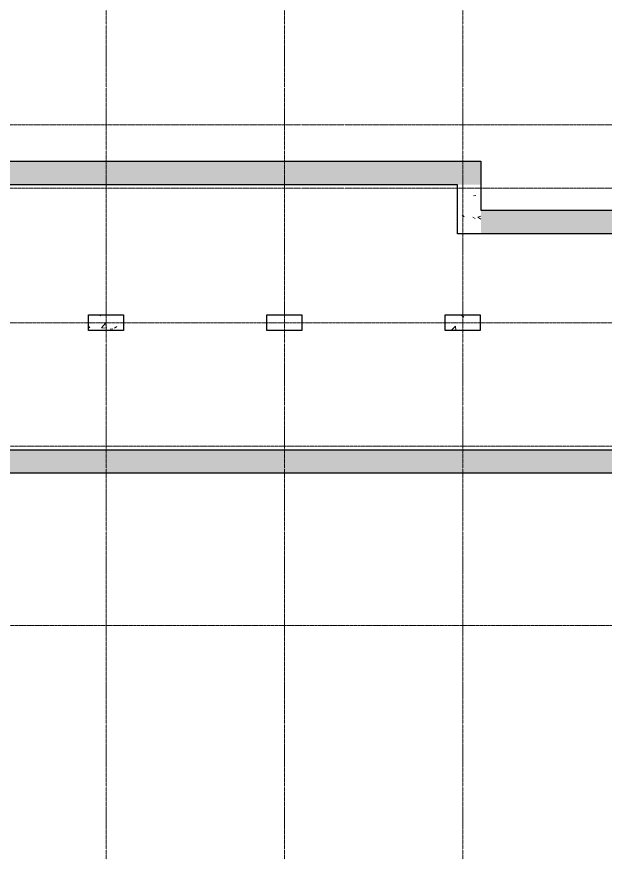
# Model space of a CAD drawing. Header units: millimetres. Extents: x -962357 to -591933, y -35273 to 59420.
# Drawn here: x -773180 to -735576, y -30741 to 23158 of the extents above; entities that cross this region are included whole.
import ezdxf

# ---------------------------------------------------------------- set-up
doc = ezdxf.new("R2010")
doc.units = ezdxf.units.MM
doc.linetypes.add('DPA_Grid _ Level 100', pattern=[10, 5.5, -1.6, 1.3, -1.6])
for name, color, linetype, lineweight in [('A-COLS', 5, 'Continuous', 25), ('A-COLS-E', 1, 'Continuous', 9), ('A-WALL', 5, 'Continuous', 9), ('A-WALL-PATT', 1, 'Continuous', 9), ('S-GRID', 251, 'Continuous', 9)]:
    doc.layers.add(name, color=color, linetype=linetype, lineweight=lineweight)
pattern_1 = [(50, (2.4, 1), (3643.682, -318.781), [381, -4191]), (355, (2.4, 1), (-704.856, 3821.136), [304.8, -3352.8]), (100.451, (306, -25.6), (2938.852, 3502.332), [323.8, -3561.801]), (46.184, (2.4, 1017), (5421.581, -840.856), [571.5, -6286.5]), (96.636, (454, 947), (4748.05, 4948.55), [485.7, -5342.702]), (351.184, (2.4, 1017), (4748.1, 4948.506), [457.2, -5029.2]), (21, (510.4, 763), (3032.288, -2045.304), [381, -4191]), (326, (510.4, 763), (1236.042, 3683.762), [304.8, -3352.8]), (71.451, (763, 592.5), (4268.343, 1638.425), [323.8, -3561.801]), (37.5, (2.4, 1), (61.772, 1691.1008), [167.64, -3144.52, 167.64, -3235.96, -3365.5]), (37.5, (2.4, 1), (61.772, 1691.1008), [-6715.76, 167.64, -3197.86]), (7.5, (2.4, 1), (1336.3933, 2003.6115), [167.64, -1772.92, 167.64, -3068.32, -1282.7]), (7.5, (2.4, 1), (1336.3933, 2003.6115), [-5176.52, 167.64, -1115.06]), (327.5, (-1130.5, 1), (2711.8178, -114.5786), [167.64, -1102.36, 167.64, -3794.76, -5257.8]), (327.5, (-1130.5, 1), (2711.8178, -114.5786), [-5232.4, 167.64, -5090.16]), (317.5, (-1638.5, 1), (2962.5856, 508.5334), [167.64, -1483.36, 167.64, -2463.8, -3733.8]), (317.5, (-1638.5, 1), (2962.5856, 508.5334), [-4282.44, 167.64, -3566.16])]

# ---------------------------------------------------------------- blocks, each defined once
blk = doc.blocks.new('C-1-PP19-AR-4130-01-B_20250908-111226_ERROR_HANGING')
blk.add_point((0, 0))
blk.add_point((0, 0))

msp = doc.modelspace()

# ---------------------------------------------------------------- hatches: boundary and pattern name
at = {"layer": 'A-COLS-E'}
h = msp.add_hatch(dxfattribs=at)
h.set_pattern_fill('FP_1', color=256, style=0, pattern_type=2)
h.set_pattern_definition(pattern_1)
h.paths.add_polyline_path([(-766355, 3079.8), (-766355, 4079.8), (-768605, 4079.8), (-768605, 3079.8)])
h = msp.add_hatch(dxfattribs=at)
h.set_pattern_fill('FP_1', color=256, style=0, pattern_type=2)
h.set_pattern_definition(pattern_1)
h.paths.add_polyline_path([(-754955, 3080), (-754955, 4080), (-757205, 4080), (-757205, 3080)])
h = msp.add_hatch(dxfattribs=at)
h.set_pattern_fill('FP_1', color=256, style=0, pattern_type=2)
h.set_pattern_definition(pattern_1)
h.paths.add_polyline_path([(-743555, 3080), (-743555, 4080), (-745805, 4080), (-745805, 3080)])
at = {"layer": 'A-WALL-PATT'}
h = msp.add_hatch(dxfattribs=at)
h.set_pattern_fill('FP_1', color=256, style=0, pattern_type=2)
h.set_pattern_definition(pattern_1)
h.paths.add_polyline_path([(-743518.8, 12415), (-743518.8, 13915), (-847405, 13915), (-847405, 12415), (-745018.8, 12415)])
h = msp.add_hatch(dxfattribs=at)
h.set_pattern_fill('FP_1', color=256, style=0, pattern_type=2)
h.set_pattern_definition(pattern_1)
h.paths.add_polyline_path([(-743518.8, 9280), (-743518.8, 12415), (-745018.8, 12415), (-745018.8, 9280)])
h = msp.add_hatch(dxfattribs=at)
h.set_pattern_fill('FP_1', color=256, style=0, pattern_type=2)
h.set_pattern_definition(pattern_1)
h.paths.add_polyline_path([(-652318.5, 9280), (-652318.5, 10780), (-743518.8, 10780), (-743518.8, 9280), (-653589.1, 9280)])
h = msp.add_hatch(dxfattribs=at)
h.set_pattern_fill('FP_1', color=256, style=0, pattern_type=2)
h.set_pattern_definition(pattern_1)
h.paths.add_polyline_path([(-699135, -6040), (-699135, -4540), (-868778.1, -4540), (-868778.1, -6040), (-708726.8, -6040)])

# ---------------------------------------------------------------- linework, layer by layer
msp.add_point((-744680, 3580))
at = {"layer": 'A-COLS'}
for p, q in [((-768605, 3079.8), (-768605, 4079.8)), ((-768605, 4079.8), (-766355, 4079.8)), ((-766355, 4079.8), (-766355, 3079.8)), ((-757205, 3080), (-757205, 4080)), ((-757205, 4080), (-754955, 4080)), ((-754955, 4080), (-754955, 3080)), ((-745805, 3080), (-745805, 4080)), ((-745805, 4080), (-743555, 4080)), ((-743555, 4080), (-743555, 3080)), ((-766355, 3079.8), (-768605, 3079.8)), ((-754955, 3080), (-757205, 3080)), ((-743555, 3080), (-745805, 3080))]:
    msp.add_line(p, q, dxfattribs=at)
at = {"layer": 'A-WALL', "color": 7, "lineweight": 25}
for p, q in [((-847405, 13915), (-743518.8, 13915)), ((-743518.8, 13915), (-743518.8, 12415)), ((-745018.8, 12415), (-847405, 12415)), ((-745018.8, 9280), (-745018.8, 12415)), ((-743518.8, 12415), (-743518.8, 10780)), ((-743518.8, 10780), (-652318.5, 10780)), ((-743518.8, 9280), (-745018.8, 9280)), ((-652318.5, 9280), (-743518.8, 9280)), ((-850563.9, -4540), (-699135, -4540)), ((-699135, -6040), (-867778.1, -6040))]:
    msp.add_line(p, q, dxfattribs=at)
at = {"layer": 'S-GRID', "linetype": 'DPA_Grid _ Level 100'}
for p, q in [((-767480, -30741.3), (-767480, 54920.2)), ((-756080, -30741.3), (-756080, 54920.2)), ((-744680, -30741.3), (-744680, 54920.2)), ((-601518.7, 16253), (-954682, 16253)), ((-601518.7, 12195), (-957857, 12195)), ((-602984.2, 3580), (-957857, 3580)), ((-603146.2, -4320), (-957857, -4320)), ((-603146.2, -15795), (-957857, -15795))]:
    msp.add_line(p, q, dxfattribs=at)

# ---------------------------------------------------------------- block references
msp.add_blockref('C-1-PP19-AR-4130-01-B_20250908-111226_ERROR_HANGING', (-744680, 3580))

doc.saveas('drawing.dxf')
